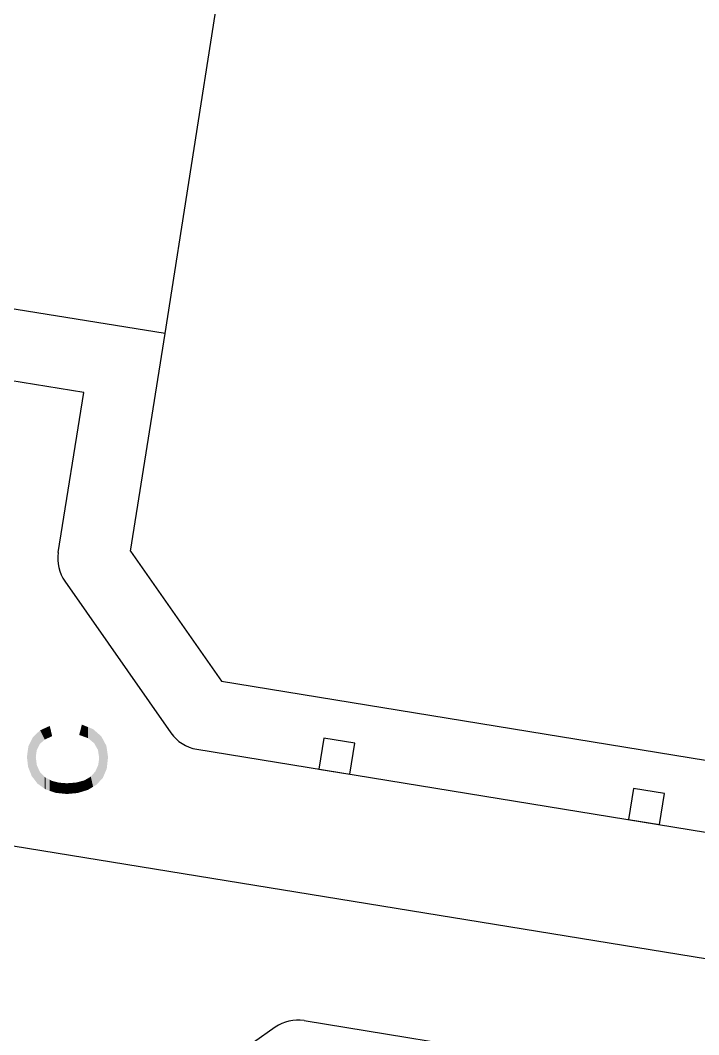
# Model space of a CAD drawing. Header units: inches. Extents: x 0.0008 to 0.0144, y 0.0003 to 0.0113.
# Drawn here: x 0.006466 to 0.007147, y 0.004593 to 0.00561 of the extents above; entities that cross this region are included whole.
import ezdxf

# ---------------------------------------------------------------- set-up
doc = ezdxf.new("R2010")
doc.units = ezdxf.units.IN
doc.header["$MEASUREMENT"] = 0
doc.linetypes.add('STRICHPUNKT', pattern=[25.4, 12.7, -6.35, 0, -6.35])
doc.layers.add('Standard', color=7, linetype='Continuous')

# ---------------------------------------------------------------- blocks, each defined once
blk = doc.blocks.new('*U434')
at = {"color": 7, "linetype": 'ByBlock'}
for points in [[(0.1646316262293011, 0.1231019281449919), (0.1645579595626345, 0.1242302211195809), (0.1646316262293011, 0.1242994917645477)], [(0.1646562928959678, 0.1239028877862475), (0.1646316262293011, 0.1242994917645477), (0.1646562928959678, 0.1243226864601475)], [(0.1646589595626345, 0.1239082211195808), (0.1646562928959678, 0.1243226864601475), (0.1646589595626345, 0.1243251939948069)], [(0.1646752928959678, 0.1239408877862475), (0.1646589595626345, 0.1243251939948069), (0.1646752928959678, 0.1243405526445959)], [(0.1647312928959678, 0.1240528877862476), (0.1646752928959678, 0.1243405526445959), (0.1647312928959678, 0.1243932108724441)], [(0.1647422928959678, 0.1240627284032141), (0.1647312928959678, 0.1243932108724441), (0.1647422928959678, 0.1244035544529142)], [(0.1648609595626345, 0.1241688877862476), (0.1647422928959678, 0.1244035544529142), (0.1648609595626345, 0.1244575671340736)], [(0.1648716262293012, 0.1241737672188717), (0.1648609595626345, 0.1244575671340736), (0.1648716262293012, 0.1244624222065374)], [(0.1648799595626345, 0.1241775792756093), (0.1648716262293012, 0.1244624222065374), (0.1648799595626345, 0.1244662152318997)], [(0.1649876262293012, 0.1242268310486589), (0.1648799595626345, 0.1244662152318997), (0.1649876262293012, 0.1245152211195809)], [(0.1658049595626345, 0.1242608365041963), (0.1657379595626345, 0.1242848877862475), (0.1658049595626345, 0.1245495544529142)], [(0.1658049595626345, 0.1242608365041963), (0.1658049595626345, 0.1245495544529142), (0.1658689595626345, 0.1242378621452219)], [(0.1658689595626345, 0.1242378621452219), (0.1658689595626345, 0.1245237468051738), (0.1659589595626345, 0.1242055544529142)], [(0.1659589595626345, 0.1242055544529142), (0.1659589595626345, 0.1244874548005388), (0.1659602928959678, 0.1242044744250785)], [(0.1659602928959678, 0.1242044744250785), (0.1659602928959678, 0.1244869171412109), (0.1660339595626345, 0.1241448028871522)], [(0.1660339595626345, 0.1241448028871522), (0.1660339595626345, 0.1244572114633429), (0.1660926262293012, 0.1240972816623784)], [(0.1660926262293012, 0.1240972816623784), (0.1660926262293012, 0.1244335544529142), (0.1661186262293012, 0.1240762211195809)], [(0.1661186262293012, 0.1240762211195809), (0.1661186262293012, 0.1244107683990315), (0.1661529595626345, 0.124015341394495)], [(0.1661529595626345, 0.124015341394495), (0.1661529595626345, 0.1243806791227505), (0.1661799595626345, 0.1239674651058352)], [(0.1661799595626345, 0.1239674651058352), (0.1661799595626345, 0.1243570166821799), (0.1662156262293011, 0.1239042211195809)], [(0.1662156262293011, 0.1239042211195809), (0.1662156262293011, 0.1243257588903152), (0.1662236262293011, 0.1238519658004319)], [(0.1662236262293011, 0.1238519658004319), (0.1662236262293011, 0.1243187477968128), (0.1662469595626345, 0.1236995544529142)], [(0.1645266262293011, 0.1232398877862476), (0.1644432928959678, 0.1240008877862475), (0.1645266262293011, 0.1241675544529142)], [(0.1645579595626345, 0.1231987188774284), (0.1645266262293011, 0.1241675544529142), (0.1645579595626345, 0.1242302211195809)], [(0.1645266262293011, 0.1232398877862476), (0.1645266262293011, 0.1241675544529142), (0.1645579595626345, 0.1231987188774284)], [(0.1645579595626345, 0.1231987188774284), (0.1645579595626345, 0.1242302211195809), (0.1646316262293011, 0.1231019281449919)], [(0.1644352928959678, 0.1234715544529142), (0.1644052928959678, 0.1237255544529142), (0.1644352928959678, 0.123942922873967)], [(0.1644432928959678, 0.1234512624821113), (0.1644352928959678, 0.123942922873967), (0.1644432928959678, 0.1240008877862475)], [(0.1644352928959678, 0.1234715544529142), (0.1644352928959678, 0.123942922873967), (0.1644432928959678, 0.1234512624821113)], [(0.1644432928959678, 0.1234512624821113), (0.1644432928959678, 0.1240008877862475), (0.1645266262293011, 0.1232398877862476)], [(0.1646316262293011, 0.1231019281449919), (0.1646316262293011, 0.1237198877862476), (0.1646562928959678, 0.1230695185784747)], [(0.1646562928959678, 0.1230695185784747), (0.1646562928959678, 0.1235291723390927), (0.1646589595626345, 0.123066014841554)], [(0.1662236262293011, 0.1230652560271784), (0.1662156262293011, 0.1235050261510274), (0.1662236262293011, 0.1235235544529142)], [(0.1662469595626345, 0.1230907454180066), (0.1662236262293011, 0.1235235544529142), (0.1662469595626345, 0.1236995544529142)], [(0.1646589595626345, 0.123066014841554), (0.1646589595626345, 0.1235085544529142), (0.1646752928959678, 0.1230445544529142)], [(0.1646752928959678, 0.1230445544529142), (0.1646752928959678, 0.1234743197862475), (0.1647312928959678, 0.1230050625962367)], [(0.1647312928959678, 0.1230050625962367), (0.1647312928959678, 0.1233569437862476), (0.1647422928959678, 0.1229973052672464)], [(0.1647422928959678, 0.1229973052672464), (0.1647422928959678, 0.1233338877862475), (0.1648609595626345, 0.1229136201423822)], [(0.1660926262293012, 0.1229654725105773), (0.1660339595626345, 0.1232235544529142), (0.1660926262293012, 0.1232907664043615)], [(0.1661186262293012, 0.1229809778216547), (0.1660926262293012, 0.1232907664043615), (0.1661186262293012, 0.1233205535192074)], [(0.1661529595626345, 0.1230014527837184), (0.1661186262293012, 0.1233205535192074), (0.1661529595626345, 0.1233598877862476)], [(0.1661799595626345, 0.1230175544529142), (0.1661529595626345, 0.1233598877862476), (0.1661799595626345, 0.1234224208051155)], [(0.1662156262293011, 0.1230565168074659), (0.1661799595626345, 0.1234224208051155), (0.1662156262293011, 0.1235050261510274)], [(0.1648609595626345, 0.1229136201423822), (0.1648609595626345, 0.1232136919099589), (0.1648716262293012, 0.1229060978839674)], [(0.1648716262293012, 0.1229060978839674), (0.1648716262293012, 0.1232028877862476), (0.1648799595626345, 0.1229002211195809)], [(0.1648799595626345, 0.1229002211195809), (0.1648799595626345, 0.1231986219132317), (0.1649876262293012, 0.1228623884467495)], [(0.1649876262293012, 0.1228623884467495), (0.1649876262293012, 0.1231435068338666), (0.1650396262293012, 0.1228441163199331)], [(0.1650396262293012, 0.1228441163199331), (0.1650396262293012, 0.1231168877862475), (0.1650489595626345, 0.1228408367074276)], [(0.1650489595626345, 0.1228408367074276), (0.1650489595626345, 0.1231145255443596), (0.1651322928959678, 0.1228115544529142)], [(0.1651322928959678, 0.1228115544529142), (0.1651322928959678, 0.1230934340989319), (0.1652279595626345, 0.1228016164772673)], [(0.1652279595626345, 0.1228016164772673), (0.1652279595626345, 0.1230692211195809), (0.1654229595626345, 0.1227813596279523)], [(0.1654242928959678, 0.1227812211195809), (0.1654229595626345, 0.1230542211195809), (0.1654242928959678, 0.1230543272648323)], [(0.1654229595626345, 0.1227813596279523), (0.1654229595626345, 0.1230542211195809), (0.1654242928959678, 0.1227812211195809)], [(0.1656616262293011, 0.1228034978945508), (0.1654242928959678, 0.1230543272648323), (0.1656616262293011, 0.1230732211195809)], [(0.1657012928959678, 0.1228072211195809), (0.1656616262293011, 0.1230732211195809), (0.1657012928959678, 0.1230836798548435)], [(0.1657379595626345, 0.1228184523508121), (0.1657012928959678, 0.1230836798548435), (0.1657379595626345, 0.1230933475933215)], [(0.1658049595626345, 0.1228389748733346), (0.1657379595626345, 0.1230933475933215), (0.1658049595626345, 0.1231110131881768)], [(0.1658689595626345, 0.1228585784769382), (0.1658049595626345, 0.1231110131881768), (0.1658689595626345, 0.1231278877862475)], [(0.1659589595626345, 0.1228861460445058), (0.1658689595626345, 0.1231278877862475), (0.1659589595626345, 0.1231800696044294)], [(0.1659602928959678, 0.1228865544529142), (0.1659589595626345, 0.1231800696044294), (0.1659602928959678, 0.1231808426684024)], [(0.1660339595626345, 0.1229304861676335), (0.1659602928959678, 0.1231808426684024), (0.1660339595626345, 0.1232235544529142)]]:
    blk.add_solid(points, dxfattribs=at)
at = {"color": 7, "linetype": 'ByBlock', "extrusion": (0, 0, -1)}
for points in [[(-0.1646316262293011, 0.1237198877862476), (-0.1646316262293011, 0.1242994917645477), (-0.1646562928959678, 0.1239028877862475)], [(-0.1646562928959678, 0.1239028877862475), (-0.1646562928959678, 0.1243226864601475), (-0.1646589595626345, 0.1239082211195808)], [(-0.1646589595626345, 0.1239082211195808), (-0.1646589595626345, 0.1243251939948069), (-0.1646752928959678, 0.1239408877862475)], [(-0.1646752928959678, 0.1239408877862475), (-0.1646752928959678, 0.1243405526445959), (-0.1647312928959678, 0.1240528877862476)], [(-0.1647312928959678, 0.1240528877862476), (-0.1647312928959678, 0.1243932108724441), (-0.1647422928959678, 0.1240627284032141)], [(-0.1647422928959678, 0.1240627284032141), (-0.1647422928959678, 0.1244035544529142), (-0.1648609595626345, 0.1241688877862476)], [(-0.1648609595626345, 0.1241688877862476), (-0.1648609595626345, 0.1244575671340736), (-0.1648716262293012, 0.1241737672188717)], [(-0.1648716262293012, 0.1241737672188717), (-0.1648716262293012, 0.1244624222065374), (-0.1648799595626345, 0.1241775792756093)], [(-0.1648799595626345, 0.1241775792756093), (-0.1648799595626345, 0.1244662152318997), (-0.1649876262293012, 0.1242268310486589)], [(-0.1649876262293012, 0.1242268310486589), (-0.1649876262293012, 0.1245152211195809), (-0.1650396262293012, 0.1242506182827015)], [(-0.1650396262293012, 0.1242506182827015), (-0.1649876262293012, 0.1245152211195809), (-0.1650396262293012, 0.1242945037282765)], [(-0.1658689595626345, 0.1242378621452219), (-0.1658049595626345, 0.1245495544529142), (-0.1658689595626345, 0.1245237468051738)], [(-0.1659589595626345, 0.1242055544529142), (-0.1658689595626345, 0.1245237468051738), (-0.1659589595626345, 0.1244874548005388)], [(-0.1659602928959678, 0.1242044744250785), (-0.1659589595626345, 0.1244874548005388), (-0.1659602928959678, 0.1244869171412109)], [(-0.1660339595626345, 0.1241448028871522), (-0.1659602928959678, 0.1244869171412109), (-0.1660339595626345, 0.1244572114633429)], [(-0.1660926262293012, 0.1240972816623784), (-0.1660339595626345, 0.1244572114633429), (-0.1660926262293012, 0.1244335544529142)], [(-0.1661186262293012, 0.1240762211195809), (-0.1660926262293012, 0.1244335544529142), (-0.1661186262293012, 0.1244107683990315)], [(-0.1661529595626345, 0.124015341394495), (-0.1661186262293012, 0.1244107683990315), (-0.1661529595626345, 0.1243806791227505)], [(-0.1661799595626345, 0.1239674651058352), (-0.1661529595626345, 0.1243806791227505), (-0.1661799595626345, 0.1243570166821799)], [(-0.1662156262293011, 0.1239042211195809), (-0.1661799595626345, 0.1243570166821799), (-0.1662156262293011, 0.1243257588903152)], [(-0.1662236262293011, 0.1238519658004319), (-0.1662156262293011, 0.1243257588903152), (-0.1662236262293011, 0.1243187477968128)], [(-0.1662469595626345, 0.1236995544529142), (-0.1662236262293011, 0.1243187477968128), (-0.1662469595626345, 0.1242982987740975)], [(-0.1662469595626345, 0.1230907454180066), (-0.1662469595626345, 0.1242982987740975), (-0.1663029595626345, 0.1231519199559943)], [(-0.1663029595626345, 0.1231519199559943), (-0.1662469595626345, 0.1242982987740975), (-0.1663029595626345, 0.1242492211195809)], [(-0.1650396262293012, 0.1242506182827015), (-0.1650396262293012, 0.1242945037282765), (-0.1650489595626345, 0.1242548877862475)], [(-0.1663029595626345, 0.1231519199559943), (-0.1663029595626345, 0.1242492211195809), (-0.1663422928959678, 0.1231948877862476)], [(-0.1663422928959678, 0.1231948877862476), (-0.1663029595626345, 0.1242492211195809), (-0.1663422928959678, 0.1241754711195809)], [(-0.1663422928959678, 0.1231948877862476), (-0.1663422928959678, 0.1241754711195809), (-0.1664309595626345, 0.1234049827015018)], [(-0.1664309595626345, 0.1234049827015018), (-0.1663422928959678, 0.1241754711195809), (-0.1664309595626345, 0.1240092211195809)], [(-0.1664309595626345, 0.1234049827015018), (-0.1664309595626345, 0.1240092211195809), (-0.1664406262293011, 0.1234278877862476)], [(-0.1664406262293011, 0.1234278877862476), (-0.1664309595626345, 0.1240092211195809), (-0.1664406262293011, 0.1239434573400534)], [(-0.1664406262293011, 0.1234278877862476), (-0.1664406262293011, 0.1239434573400534), (-0.1664732928959678, 0.1237212211195809)], [(-0.1646562928959678, 0.1230695185784747), (-0.1646316262293011, 0.1237198877862476), (-0.1646562928959678, 0.1235291723390927)], [(-0.1646589595626345, 0.123066014841554), (-0.1646562928959678, 0.1235291723390927), (-0.1646589595626345, 0.1235085544529142)], [(-0.1662236262293011, 0.1230652560271784), (-0.1662236262293011, 0.1235235544529142), (-0.1662469595626345, 0.1230907454180066)], [(-0.1646752928959678, 0.1230445544529142), (-0.1646589595626345, 0.1235085544529142), (-0.1646752928959678, 0.1234743197862475)], [(-0.1647312928959678, 0.1230050625962367), (-0.1646752928959678, 0.1234743197862475), (-0.1647312928959678, 0.1233569437862476)], [(-0.1647422928959678, 0.1229973052672464), (-0.1647312928959678, 0.1233569437862476), (-0.1647422928959678, 0.1233338877862475)], [(-0.1648609595626345, 0.1229136201423822), (-0.1647422928959678, 0.1233338877862475), (-0.1648609595626345, 0.1232136919099589)], [(-0.1660926262293012, 0.1229654725105773), (-0.1660926262293012, 0.1232907664043615), (-0.1661186262293012, 0.1229809778216547)], [(-0.1661186262293012, 0.1229809778216547), (-0.1661186262293012, 0.1233205535192074), (-0.1661529595626345, 0.1230014527837184)], [(-0.1661529595626345, 0.1230014527837184), (-0.1661529595626345, 0.1233598877862476), (-0.1661799595626345, 0.1230175544529142)], [(-0.1661799595626345, 0.1230175544529142), (-0.1661799595626345, 0.1234224208051155), (-0.1662156262293011, 0.1230565168074659)], [(-0.1662156262293011, 0.1230565168074659), (-0.1662156262293011, 0.1235050261510274), (-0.1662236262293011, 0.1230652560271784)], [(-0.1648716262293012, 0.1229060978839674), (-0.1648609595626345, 0.1232136919099589), (-0.1648716262293012, 0.1232028877862476)], [(-0.1648799595626345, 0.1229002211195809), (-0.1648716262293012, 0.1232028877862476), (-0.1648799595626345, 0.1231986219132317)], [(-0.1649876262293012, 0.1228623884467495), (-0.1648799595626345, 0.1231986219132317), (-0.1649876262293012, 0.1231435068338666)], [(-0.1650396262293012, 0.1228441163199331), (-0.1649876262293012, 0.1231435068338666), (-0.1650396262293012, 0.1231168877862475)], [(-0.1650489595626345, 0.1228408367074276), (-0.1650396262293012, 0.1231168877862475), (-0.1650489595626345, 0.1231145255443596)], [(-0.1651322928959678, 0.1228115544529142), (-0.1650489595626345, 0.1231145255443596), (-0.1651322928959678, 0.1230934340989319)], [(-0.1652279595626345, 0.1228016164772673), (-0.1651322928959678, 0.1230934340989319), (-0.1652279595626345, 0.1230692211195809)], [(-0.1654229595626345, 0.1227813596279523), (-0.1652279595626345, 0.1230692211195809), (-0.1654229595626345, 0.1230542211195809)], [(-0.1654242928959678, 0.1227812211195809), (-0.1654242928959678, 0.1230543272648323), (-0.1656616262293011, 0.1228034978945508)], [(-0.1656616262293011, 0.1228034978945508), (-0.1656616262293011, 0.1230732211195809), (-0.1657012928959678, 0.1228072211195809)], [(-0.1657012928959678, 0.1228072211195809), (-0.1657012928959678, 0.1230836798548435), (-0.1657379595626345, 0.1228184523508121)], [(-0.1657379595626345, 0.1228184523508121), (-0.1657379595626345, 0.1230933475933215), (-0.1658049595626345, 0.1228389748733346)], [(-0.1658049595626345, 0.1228389748733346), (-0.1658049595626345, 0.1231110131881768), (-0.1658689595626345, 0.1228585784769382)], [(-0.1658689595626345, 0.1228585784769382), (-0.1658689595626345, 0.1231278877862475), (-0.1659589595626345, 0.1228861460445058)], [(-0.1659589595626345, 0.1228861460445058), (-0.1659589595626345, 0.1231800696044294), (-0.1659602928959678, 0.1228865544529142)], [(-0.1659602928959678, 0.1228865544529142), (-0.1659602928959678, 0.1231808426684024), (-0.1660339595626345, 0.1229304861676335)], [(-0.1660339595626345, 0.1229304861676335), (-0.1660339595626345, 0.1232235544529142), (-0.1660926262293012, 0.1229654725105773)]]:
    blk.add_solid(points, dxfattribs=at)

msp = doc.modelspace()

# ---------------------------------------------------------------- linework, layer by layer
at = {"layer": 'Standard', "color": 220, "linetype": 'ByBlock'}
msp.add_line((0.006611374297483776, 0.005295699765462252), (0.006770001122244062, 0.006304466094663039), dxfattribs=at)
at = {"layer": 'Standard', "color": 100, "linetype": 'ByBlock'}
for p, q in [((0.006611375208720485, 0.005295699619472736), (0.005034584420944866, 0.005548317758432327)), ((0.00657653272740859, 0.005077485394275016), (0.006611375232030759, 0.005295699765462252)), ((0.00657653272740859, 0.005077485394275032), (0.006667820017303705, 0.004947046831794444)), ((0.006667820017303705, 0.004947046831794444), (0.008356802549475807, 0.004671892860288945))]:
    msp.add_line(p, q, dxfattribs=at)
at = {"layer": 'Standard', "color": 2, "linetype": 'ByBlock'}
for p, q in [((0.006529776839952822, 0.005236603945630063), (0.005022077707510417, 0.005478152889155976)), ((0.006504129773277114, 0.005075979484555083), (0.006529776839952822, 0.005236603945630063)), ((0.006510751868073047, 0.005047197870835047), (0.006617154171356446, 0.004895161771386197)), ((0.006643079317326106, 0.004878877946996586), (0.00834589840250035, 0.004601469847672728)), ((0.006721851452852276, 0.004600082481403082), (0.006540777237125571, 0.004473007112475409)), ((0.006750794855802914, 0.0046067145945405), (0.008277584448455874, 0.004358098081964846))]:
    msp.add_line(p, q, dxfattribs=at)
at = {"layer": 'Standard', "color": 7, "linetype": 'ByBlock'}
for p, q in [((0.006770586245347622, 0.004890016934563382), (0.006765521950819531, 0.004858930685112247)), ((0.006801672494798744, 0.004884952640035314), (0.006770586245347622, 0.004890016934563382)), ((0.006796608200270654, 0.004853866390584177), (0.006801672494798744, 0.004884952640035314)), ((0.006765521950819531, 0.004858930685112247), (0.006796608200270654, 0.004853866390584177)), ((0.007081462446281343, 0.004839371756354555), (0.007076398151753252, 0.004808285506903421)), ((0.007112548695732464, 0.004834307461826488), (0.007081462446281343, 0.004839371756354555)), ((0.007107484401204373, 0.004803221212375346), (0.007112548695732464, 0.004834307461826488)), ((0.007076398151753252, 0.004808285506903421), (0.007107484401204373, 0.004803221212375346))]:
    msp.add_line(p, q, dxfattribs=at)
at = {"layer": 'Standard', "color": 4, "linetype": 'STRICHPUNKT'}
msp.add_line((0.00868618379000921, 0.004418787511363516), (0.006458815672985287, 0.004781650460938074), dxfattribs=at)
at = {"layer": 'Standard', "color": 2, "linetype": 'ByBlock'}
for centre, start, end in [((0.006543007382202795, 0.005069771858259331), 170.9281043842615, 214.9862110553816), ((0.006649409685486192, 0.004917735758810477), 214.9862110553759, 260.7471679492415), ((0.006744467324760276, 0.004567856320635048), 80.75135124938643, 125.06064472388)]:
    msp.add_arc(centre, 3.937007874015748e-05, start, end, dxfattribs=at)

# ---------------------------------------------------------------- block references
at = {"color": 7, "linetype": 'ByBlock', "xscale": 0.03937007874015748, "yscale": 0.03937007874015748, "zscale": 0.03937007874015748}
msp.add_blockref('*U434', (0, 0), dxfattribs=at)

doc.saveas('drawing.dxf')
